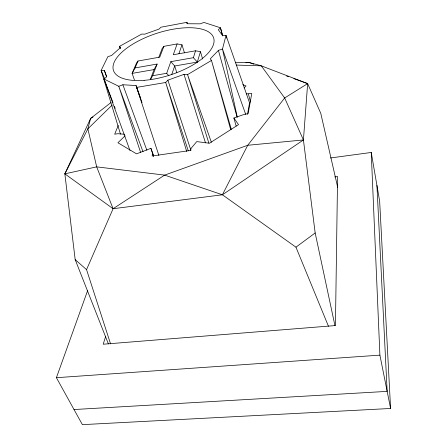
<?xml version="1.0" encoding="UTF-8"?>
<svg xmlns="http://www.w3.org/2000/svg" width="447" height="447" viewBox="0 0 447 447"><rect width="100%" height="100%" fill="white"/><g stroke="black" fill="none" stroke-linecap="round" stroke-linejoin="round"><path stroke-width="0.67" d="M334.948 325.651L315.169 232.954L303.424 139.95L307.653 83.611L261.299 65.832L248.61 62.329L235.418 62.742M247.487 114.315L249.56 102.866L226.014 35.347L222.399 35.369L218.32 29.748L220.438 27.77L222.718 35.816M150.499 79.661L152.667 75.705L166.681 73.302L170.827 61.652L174.682 66L197.323 62.072L200.457 51.673L195.546 50.796L173.285 54.746L177.135 43.929L181.99 44.817L184.455 52.819M197.323 62.072L193.389 57.697L195.546 50.796M105.704 336.256L103.212 344.218L335.44 325.561L337.58 176.548L334.814 176.906M125.104 135.804L117.919 142.755L136.553 153.846L150.907 148.326L152.757 153.897L152.058 155.997L190.545 150.455L191.109 148.348L196.747 141.604L209.487 143.236L238.519 124.629L233.876 118.019L244.638 114.253L248.124 113.717L251.773 93.468L246.364 93.92M171.749 74.504L174.682 66L176.777 72.576M178.923 53.701L181.99 44.817M330.462 157.97L371.239 152.466L379.654 201.189L390.589 408.474L82.388 424.65L56.411 377.698L87.64 290.533M150.287 79.493L154.092 69.576L157.115 64.055L135.106 67.916L132.111 73.392L134.43 79.918M158.814 57.272L162.222 48.388L163.887 46.332L177.135 43.929M152.667 75.705L157.115 64.055M163.887 46.332L159.752 57.149L138.028 61.01L136.525 62.993L132.111 73.392L154.092 69.576M118.276 125.4L114.672 134.195L117.868 133.709L124.54 134.251M135.106 67.916L138.028 61.01M110.565 343.883L86.55 269.625L113.085 208.721L164.625 175.118L247.716 145.275L303.424 139.95L284.661 97.966L261.299 65.832L236.228 65.078M108.386 343.916L75.18 259.623L64.854 173.844L90.629 118.41L110.917 102.592M303.424 139.95L222.405 194.786L113.085 208.721L64.854 173.844L87.863 128.825L90.629 118.41L93.037 117.002M328.472 326.288L295.959 247.185L222.405 194.786L247.716 145.275L284.661 97.966L307.653 83.611L320.773 113.314L337.703 187.416M244.112 87.986L246.018 85.947L242.85 84.69M226.618 38.073L226.014 35.347L222.494 49.025L218.41 50.416L210.246 58.842L211.481 60.446L187.561 74.615L184.002 74.353L167.888 80.158L165.686 82.499L136.642 87.394L136.056 85.545L122.875 84.757L118.79 86.299L104.056 79.074L106.593 76.878L104.38 70.525L101.128 70.453L120.478 134.145M112.186 105.045L87.863 128.825L96.686 166.86L113.085 208.721M295.959 247.185L315.169 232.954M64.854 173.844L96.686 166.86L164.625 175.118L222.405 194.786M170.827 61.652L193.389 57.697M245.872 62.792L248.61 62.329L253.862 64.217M56.411 377.698L379.9 355.142L390.589 408.474M74.023 409.536L387.158 391.376L376.927 185.41M286.661 76.046L288.628 76.755M293.875 78.644L307.653 83.611M75.18 259.623L86.55 269.625M166.681 73.302L168.871 75.789M104.665 78.767L101.128 70.453L107.828 56.735L111.655 55.434L120.349 47.712L119.6 46.309L141.755 34.05L144.772 34.168L159.015 29.094L160.965 27.206L186.829 22.35L187.561 23.747L200.211 23.831L203.927 22.439L220.438 27.77L222.645 35.844M112.957 102.508L104.056 79.074L129.993 150.544M114.443 106.414L115.186 108.364M104.38 70.525L106.593 76.387M143.029 151.796L118.79 86.299L140.649 152.589M122.875 84.757L146.884 150.309M150.907 148.326L153.684 155.992M152.757 153.897L153.69 156.472M245.716 114.415L222.494 49.025L237.268 117.075M136.056 85.545L140.492 98.016M142.029 102.525L136.642 87.394L158.858 155.411M211.358 142.247L187.561 74.615L208.833 143.057M188.209 150.605L165.686 82.499L186.701 151.444M167.888 80.158L190.953 150.438M184.002 74.353L205.497 142.889M200.457 51.673L202.614 58.987M231.334 129.367L211.481 60.446L230.658 129.58M233.876 118.019L236.156 126.076M218.41 50.416L237.106 117.125M248.409 94.01L250.543 102.056M371.239 152.466L379.9 355.142M120.332 48.27L119.6 46.309L120.31 48.282M187.248 23.669L186.829 22.35L187.226 23.685M144.102 80.331A52.673 21.897 -18 0 0 213.66 37.973A52.673 21.897 -18 0 0 132.843 44.113A52.673 21.897 -18 0 0 144.102 80.331"/></g></svg>
